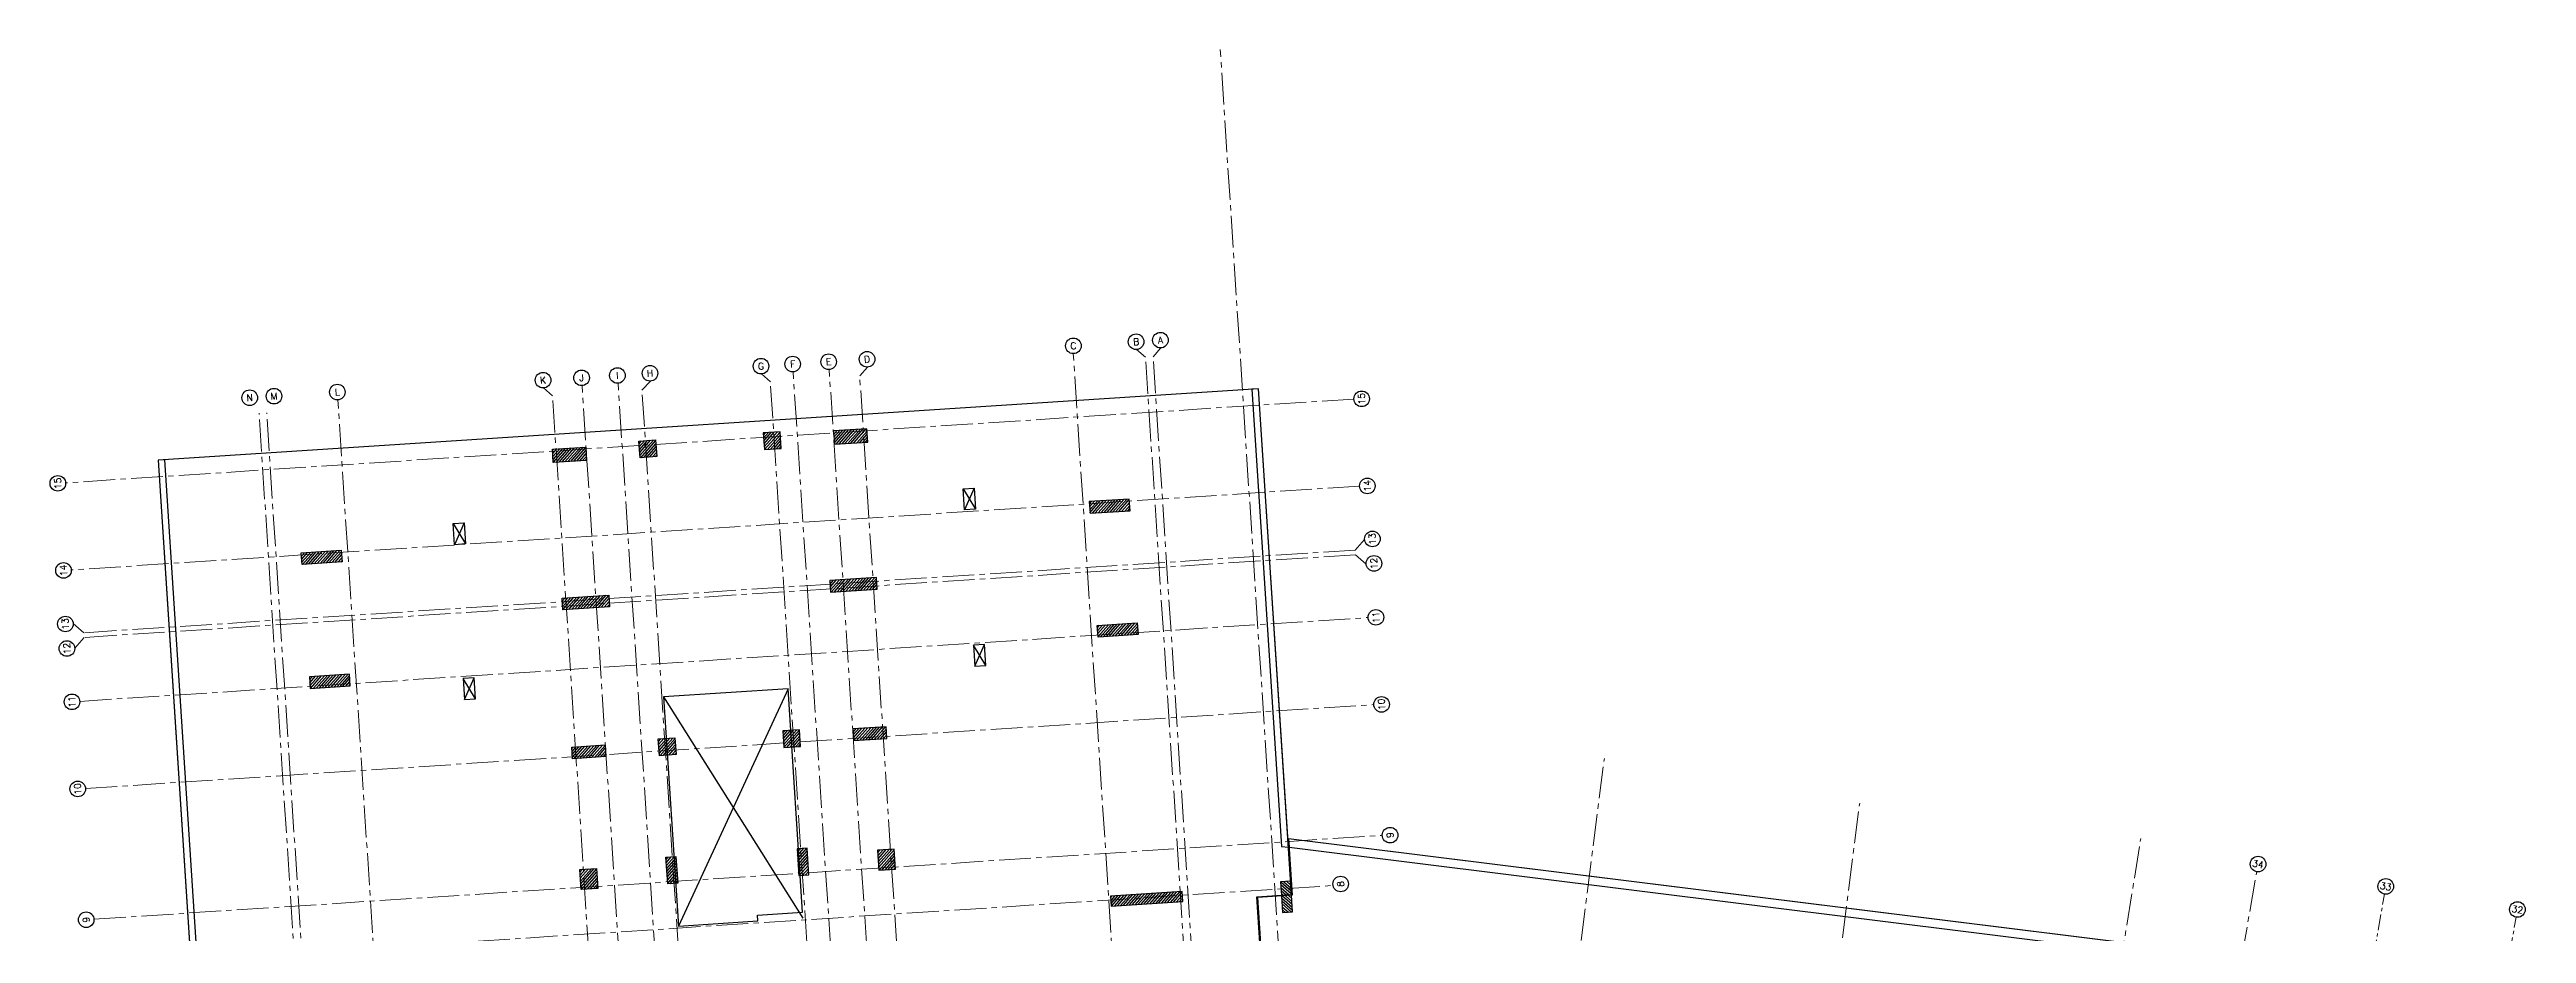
# Model space of a CAD drawing. Header units: metres. Extents: x -9 to 189, y -34 to 47.
# Drawn here: x -8.6 to 65.5, y 20.9 to 47.3 of the extents above; entities that cross this region are included whole.
import ezdxf
from ezdxf.enums import TextEntityAlignment as Align

# ---------------------------------------------------------------- set-up
doc = ezdxf.new("R2010")
doc.units = ezdxf.units.M
doc.header["$MEASUREMENT"] = 0
doc.linetypes.add('CENTER2', pattern=[28.575, 19.05, -3.175, 3.175, -3.175])
doc.linetypes.add('CENTERX2', pattern=[101.6, 63.5, -12.7, 12.7, -12.7])
for name, color, linetype in [('Column', 4, 'Continuous'), ('Opening', 1, 'Continuous'), ('S-COLS-GRID', 1, 'CENTER2'), ('S-COLS-HATH', 8, 'Continuous'), ('S-GRID-CIRC', 3, 'Continuous'), ('S-GRID-CIRC-TEXT', 3, 'Continuous'), ('S-GRID-DIMS', 2, 'Continuous'), ('S-OPIN-VOID', 2, 'CENTER2'), ('ShearWall', 6, 'Continuous'), ('Slab', 5, 'Continuous'), ('Wall', 10, 'Continuous')]:
    doc.layers.add(name, color=color, linetype=linetype)
doc.styles.add('S-ROMANS', font='romans.shx', dxfattribs={"width": 0.75})
pattern_1 = [(48.720628, (-0.58339, 396.553495), (-0.046968857, 0.041233197), [])]

# ---------------------------------------------------------------- blocks, each defined once
blk = doc.blocks.new('S-GRID-CIRC')
at = {"layer": 'S-GRID-CIRC'}
blk.add_circle((0, 0), 0.35, dxfattribs=at)
at = {"layer": 'S-GRID-CIRC-TEXT', "color": 3, "style": 'S-ROMANS', "flags": 8}
blk.add_attdef('GRID-CIRC', text='', height=0.3, dxfattribs=at).set_placement((0, 0), align=Align.MIDDLE)

msp = doc.modelspace()

# ---------------------------------------------------------------- hatches: boundary and pattern name
at = {"layer": 'S-COLS-HATH', "ltscale": 20}
h = msp.add_hatch(dxfattribs=at)
h.set_pattern_fill('ANSI31', color=256, scale=0.5, angle=363.72063, style=0)
h.set_pattern_definition(pattern_1)
h.paths.add_polyline_path([(9.03, 35.123), (8.997, 35.622), (9.496, 35.655), (9.529, 35.156)])
h = msp.add_hatch(dxfattribs=at)
h.set_pattern_fill('ANSI31', color=256, scale=0.5, angle=363.72063, style=0)
h.set_pattern_definition(pattern_1)
h.paths.add_polyline_path([(13.251, 35.398), (13.219, 35.897), (12.72, 35.864), (12.752, 35.366)])
h = msp.add_hatch(dxfattribs=at)
h.set_pattern_fill('ANSI31', color=256, scale=0.5, angle=363.72063, style=0)
h.set_pattern_definition(pattern_1)
h.paths.add_polyline_path([(15.844, 35.592), (15.818, 35.991), (14.82, 35.926), (14.846, 35.527)])
h = msp.add_hatch(dxfattribs=at)
h.set_pattern_fill('ANSI31', color=256, scale=0.5, angle=363.72063, style=0)
h.set_pattern_definition(pattern_1)
h.paths.add_polyline_path([(6.434, 34.98), (6.408, 35.379), (7.406, 35.444), (7.432, 35.045)])
h = msp.add_hatch(dxfattribs=at)
h.set_pattern_fill('ANSI31', color=256, scale=0.5, angle=363.72063, style=0)
h.set_pattern_definition(pattern_1)
h.paths.add_polyline_path([(22.496, 33.461), (23.694, 33.538), (23.671, 33.888), (22.473, 33.81)])
h = msp.add_hatch(dxfattribs=at)
h.set_pattern_fill('ANSI31', color=256, scale=0.5, angle=363.72063, style=0)
h.set_pattern_definition(pattern_1)
h.paths.add_polyline_path([(0.113, 32.005), (-1.084, 31.927), (-1.107, 32.276), (0.091, 32.354)])
h = msp.add_hatch(dxfattribs=at)
h.set_pattern_fill('ANSI31', color=256, scale=0.5, angle=363.72063, style=0)
h.set_pattern_definition(pattern_1)
h.paths.add_polyline_path([(16.107, 31.539), (14.71, 31.448), (14.733, 31.098), (16.13, 31.189)])
h = msp.add_hatch(dxfattribs=at)
h.set_pattern_fill('ANSI31', color=256, scale=0.5, angle=363.72063, style=0)
h.set_pattern_definition(pattern_1)
h.paths.add_polyline_path([(6.697, 30.927), (8.094, 31.017), (8.117, 30.668), (6.72, 30.577)])
h = msp.add_hatch(dxfattribs=at)
h.set_pattern_fill('ANSI31', color=256, scale=0.5, angle=363.72063, style=0)
h.set_pattern_definition(pattern_1)
h.paths.add_polyline_path([(22.714, 30.107), (23.912, 30.185), (23.934, 29.836), (22.737, 29.758)])
h = msp.add_hatch(dxfattribs=at)
h.set_pattern_fill('ANSI31', color=256, scale=0.5, angle=363.72063, style=0)
h.set_pattern_definition(pattern_1)
h.paths.add_polyline_path([(0.331, 28.652), (-0.866, 28.574), (-0.843, 28.224), (0.354, 28.302)])
h = msp.add_hatch(dxfattribs=at)
h.set_pattern_fill('ANSI31', color=256, scale=0.5, angle=363.72063, style=0)
h.set_pattern_definition(pattern_1)
h.paths.add_polyline_path([(9.609, 26.212), (9.577, 26.711), (10.076, 26.743), (10.108, 26.244)])
h = msp.add_hatch(dxfattribs=at)
h.set_pattern_fill('ANSI31', color=256, scale=0.5, angle=363.72063, style=0)
h.set_pattern_definition(pattern_1)
h.paths.add_polyline_path([(13.83, 26.486), (13.798, 26.985), (13.299, 26.953), (13.332, 26.454)])
h = msp.add_hatch(dxfattribs=at)
h.set_pattern_fill('ANSI31', color=256, scale=0.5, angle=363.72063, style=0)
h.set_pattern_definition(pattern_1)
h.paths.add_polyline_path([(16.42, 26.73), (16.397, 27.079), (15.4, 27.014), (15.422, 26.665)])
h = msp.add_hatch(dxfattribs=at)
h.set_pattern_fill('ANSI31', color=256, scale=0.5, angle=363.72063, style=0)
h.set_pattern_definition(pattern_1)
h.paths.add_polyline_path([(7.01, 26.118), (6.987, 26.467), (7.985, 26.532), (8.008, 26.183)])
h = msp.add_hatch(dxfattribs=at)
h.set_pattern_fill('ANSI31', color=256, scale=0.5, angle=363.72063, style=0)
h.set_pattern_definition(pattern_1)
h.paths.add_polyline_path([(9.859, 22.377), (9.807, 23.175), (10.106, 23.194), (10.158, 22.396)])
h = msp.add_hatch(dxfattribs=at)
h.set_pattern_fill('ANSI31', color=256, scale=0.5, angle=363.72063, style=0)
h.set_pattern_definition(pattern_1)
h.paths.add_polyline_path([(14.08, 22.651), (14.028, 23.449), (13.729, 23.43), (13.78, 22.632)])
h = msp.add_hatch(dxfattribs=at)
h.set_pattern_fill('ANSI31', color=256, scale=0.5, angle=363.72063, style=0)
h.set_pattern_definition(pattern_1)
h.paths.add_polyline_path([(16.674, 22.82), (16.635, 23.419), (16.136, 23.386), (16.175, 22.788)])
h = msp.add_hatch(dxfattribs=at)
h.set_pattern_fill('ANSI31', color=256, scale=0.5, angle=363.72063, style=0)
h.set_pattern_definition(pattern_1)
h.paths.add_polyline_path([(7.264, 22.208), (7.225, 22.807), (7.724, 22.839), (7.763, 22.241)])
h = msp.add_hatch(dxfattribs=at)
h.set_pattern_fill('ANSI31', color=256, scale=0.5, angle=-446.2795, style=0)
h.set_pattern_definition([(318.720497821, (-630536.107093, -849354.58068), (0.0412333036018, 0.046968762748), [])])
h.paths.add_polyline_path([(28.525, 22.056), (28.499, 22.455), (28.2, 22.436), (28.226, 22.037)])
h = msp.add_hatch(dxfattribs=at)
h.set_pattern_fill('ANSI31', color=256, scale=0.5, angle=-446.2795, style=0)
h.set_pattern_definition([(318.720497821, (-630536.107093, -849354.58068), (0.0412333036018, 0.046968762748), [])])
h.paths.add_polyline_path([(28.525, 22.056), (28.499, 22.455), (28.2, 22.436), (28.226, 22.037)])
h = msp.add_hatch(dxfattribs=at)
h.set_pattern_fill('ANSI31', color=256, scale=0.5, angle=-446.2795, style=0)
h.set_pattern_definition([(318.720498, (-440.42079, -225.96544), (0.0412333036, 0.046968763), [])])
h.paths.add_polyline_path([(1.959, -0.255), (2.457, -0.222), (2.438, 0.077), (1.939, 0.045)])
h.paths.add_polyline_path([(2.503, -6.179), (2.535, -6.678), (2.835, -6.659), (2.802, -6.16)])
h.paths.add_polyline_path([(7.071, -6.383), (7.57, -6.351), (7.55, -6.051), (7.051, -6.084)])
h.paths.add_polyline_path([(20.342, -5.52), (20.841, -5.488), (20.822, -5.188), (20.323, -5.221)])
h.paths.add_polyline_path([(34.236, -4.958), (34.162, -5.553), (33.666, -5.491), (33.74, -4.896)])
h.paths.add_polyline_path([(29.952, -5.046), (29.919, -4.547), (29.62, -4.566), (29.652, -5.065)])
h.paths.add_polyline_path([(29.504, 1.84), (29.471, 2.339), (29.172, 2.32), (29.204, 1.821)])
h.paths.add_polyline_path([(29.629, 6.616), (29.597, 7.115), (29.298, 7.097), (29.329, 6.598)])
h.paths.add_polyline_path([(30.491, 11.495), (30.417, 10.899), (29.921, 10.961), (29.995, 11.557)])
h.paths.add_polyline_path([(35.092, 2.341), (35.018, 1.745), (34.522, 1.807), (34.596, 2.403)])
h.paths.add_polyline_path([(35.617, 6.558), (35.543, 5.962), (35.047, 6.024), (35.121, 6.62)])
h.paths.add_polyline_path([(28.559, 21.537), (28.527, 22.036), (28.227, 22.017), (28.26, 21.518)])
h.paths.add_polyline_path([(28.848, 18.63), (28.893, 17.932), (28.394, 17.899), (28.349, 18.598)])
h.paths.add_polyline_path([(36.222, 10.866), (36.148, 10.271), (35.652, 10.332), (35.726, 10.928)])
h.paths.add_polyline_path([(37.069, 18.224), (36.995, 17.629), (36.499, 17.691), (36.573, 18.286)])
h.paths.add_polyline_path([(44.851, 17.3), (44.764, 16.605), (44.268, 16.667), (44.355, 17.362)])
h.paths.add_polyline_path([(52.794, 15.47), (52.88, 15.962), (52.585, 16.014), (52.499, 15.522)])
h.paths.add_polyline_path([(55.48, 15.223), (55.776, 15.171), (55.707, 14.777), (55.411, 14.828)])
h.paths.add_polyline_path([(55.48, 15.223), (55.411, 14.829), (55.707, 14.777), (55.776, 15.171)])
h.paths.add_polyline_path([(43.901, 9.96), (43.814, 9.266), (43.318, 9.328), (43.405, 10.022)])
h.paths.add_polyline_path([(42.822, 1.429), (42.736, 0.734), (42.24, 0.796), (42.326, 1.49)])
h.paths.add_polyline_path([(43.363, 5.644), (43.277, 4.949), (42.781, 5.011), (42.867, 5.706)])
h.paths.add_polyline_path([(41.824, -5.904), (41.75, -6.499), (41.254, -6.437), (41.328, -5.842)])
h.paths.add_polyline_path([(49.078, -7.53), (49.165, -7.038), (48.869, -6.986), (48.783, -7.479)])
h.paths.add_polyline_path([(51.142, 4.617), (51.03, 3.926), (50.537, 4.005), (50.648, 4.696)])
h.paths.add_polyline_path([(51.824, 8.857), (51.713, 8.165), (51.219, 8.245), (51.33, 8.936)])
h.paths.add_polyline_path([(50.458, 0.37), (50.347, -0.322), (49.853, -0.242), (49.965, 0.449)])
h = msp.add_hatch(dxfattribs=at)
h.set_pattern_fill('ANSI31', color=256, scale=0.5, angle=363.72063, style=0)
h.set_pattern_definition(pattern_1)
h.paths.add_polyline_path([(23.111, 22.006), (23.13, 21.706), (25.276, 21.846), (25.256, 22.145)])

# ---------------------------------------------------------------- linework, layer by layer
at = {"layer": 'Column', "linetype": 'Continuous'}
for points in [[(9.03, 35.123), (8.997, 35.622), (9.496, 35.655), (9.529, 35.156)], [(13.251, 35.398), (13.219, 35.897), (12.72, 35.864), (12.752, 35.366)], [(15.844, 35.592), (15.818, 35.991), (14.82, 35.926), (14.846, 35.527)], [(6.434, 34.98), (6.408, 35.379), (7.406, 35.444), (7.432, 35.045)], [(22.496, 33.461), (23.694, 33.538), (23.671, 33.888), (22.473, 33.81)], [(0.113, 32.005), (-1.084, 31.927), (-1.107, 32.276), (0.091, 32.354)], [(16.107, 31.539), (14.71, 31.448), (14.733, 31.098), (16.13, 31.189)], [(6.697, 30.927), (8.094, 31.017), (8.117, 30.668), (6.72, 30.577)], [(22.714, 30.107), (23.912, 30.185), (23.934, 29.836), (22.737, 29.758)], [(0.331, 28.652), (-0.866, 28.574), (-0.843, 28.224), (0.354, 28.302)], [(9.609, 26.212), (9.577, 26.711), (10.076, 26.743), (10.108, 26.244)], [(13.83, 26.486), (13.798, 26.985), (13.299, 26.953), (13.332, 26.454)], [(16.42, 26.73), (16.397, 27.079), (15.4, 27.014), (15.422, 26.665)], [(7.01, 26.118), (6.987, 26.467), (7.985, 26.532), (8.008, 26.183)], [(9.859, 22.377), (9.807, 23.175), (10.106, 23.194), (10.158, 22.396)], [(14.08, 22.651), (14.028, 23.449), (13.729, 23.43), (13.78, 22.632)], [(16.674, 22.82), (16.635, 23.419), (16.136, 23.386), (16.175, 22.788)], [(7.264, 22.208), (7.225, 22.807), (7.724, 22.839), (7.763, 22.241)]]:
    msp.add_lwpolyline(points, close=True, dxfattribs=at)
at = {"layer": 'Column'}
msp.add_lwpolyline([(28.525, 22.056), (28.499, 22.455), (28.2, 22.436), (28.226, 22.037)], close=True, dxfattribs=at)
msp.add_lwpolyline([(28.525, 22.056), (28.499, 22.455), (28.2, 22.436), (28.226, 22.037)], close=True, dxfattribs=at)
at = {"layer": 'Column', "elevation": 0}
msp.add_lwpolyline([(28.559, 21.537), (28.527, 22.036), (28.227, 22.017), (28.26, 21.518)], close=True, dxfattribs=at)
at = {"layer": 'Opening'}
for points in [[(18.702, 34.194), (19.031, 34.216), (19.072, 33.587), (18.743, 33.566)], [(3.437, 33.152), (3.767, 33.173), (3.808, 32.544), (3.478, 32.523)], [(19.047, 28.885), (19.376, 28.907), (19.336, 29.536), (19.006, 29.514)], [(3.779, 27.893), (4.109, 27.914), (4.068, 28.543), (3.738, 28.521)], [(10.183, 21.114), (12.558, 21.268), (12.547, 21.438), (13.894, 21.531), (13.46, 28.211), (9.737, 27.969)]]:
    msp.add_lwpolyline(points, close=True, dxfattribs=at)
at = {"layer": 'S-COLS-GRID', "lineweight": 0, "ltscale": 0.05}
for p, q in [((30.303, -12.765), (26.395, 47.333)), ((15.605, 37.57), (15.84, 37.837)), ((25.346, -13.295), (21.995, 38.237)), ((24.157, 38.127), (23.891, 38.36)), ((27.472, -12.861), (24.157, 38.127)), ((24.386, 38.142), (24.62, 38.408)), ((27.702, -12.846), (24.386, 38.142)), ((6.414, 36.973), (6.143, 37.211)), ((10.647, -14.251), (7.296, 37.281)), ((11.725, -14.181), (8.374, 37.351)), ((9.089, 37.147), (9.348, 37.417)), ((12.405, -13.847), (9.089, 37.147)), ((12.93, 37.397), (12.665, 37.63)), ((16.246, -13.591), (12.93, 37.397)), ((16.964, -13.84), (13.613, 37.692)), ((18.042, -13.77), (14.691, 37.762)), ((18.94, -13.712), (15.605, 37.57)), ((30.393, 36.88), (-8.16, 34.373)), ((0.949, -14.588), (-2.37, 36.452)), ((1.178, -14.57), (-2.141, 36.466)), ((3.343, -14.726), (-0.012, 36.855)), ((9.73, -14.018), (6.414, 36.973)), ((30.562, 34.275), (-7.99, 31.768)), ((30.436, 32.363), (30.714, 32.68)), ((30.436, 32.363), (-7.618, 29.889)), ((30.445, 32.224), (-7.608, 29.749)), ((30.445, 32.224), (30.762, 31.945)), ((-7.618, 29.889), (-7.934, 30.166)), ((-7.608, 29.749), (-7.887, 29.432)), ((-7.735, 27.837), (30.818, 30.344)), ((-7.565, 25.232), (30.987, 27.739)), ((33.037, -11.912), (37.888, 26.129)), ((40.679, -13.251), (45.53, 24.791)), ((-7.311, 21.321), (31.242, 23.828)), ((47.846, -14.125), (53.941, 23.737)), ((-7.22, 19.923), (29.768, 22.329)), ((50.807, -15.039), (57.41, 22.738))]:
    msp.add_line(p, q, dxfattribs=at)
at = {"layer": 'S-COLS-GRID', "lineweight": 0, "ltscale": 0.025}
for p, q in [((54.629, -15.707), (61.233, 22.07)), ((58.57, -16.396), (65.173, 21.381))]:
    msp.add_line(p, q, dxfattribs=at)
at = {"layer": 'S-OPIN-VOID'}
for p, q in [((18.702, 34.194), (19.072, 33.587)), ((19.031, 34.216), (18.743, 33.566)), ((3.437, 33.152), (3.808, 32.544)), ((3.767, 33.173), (3.478, 32.523)), ((19.376, 28.907), (19.006, 29.514)), ((19.047, 28.885), (19.336, 29.536)), ((4.109, 27.914), (3.738, 28.521)), ((3.779, 27.893), (4.068, 28.543)), ((13.459, 28.211), (10.183, 21.114)), ((9.737, 27.969), (13.905, 21.356))]:
    msp.add_line(p, q, dxfattribs=at)
at = {"layer": 'ShearWall'}
msp.add_lwpolyline([(23.111, 22.006), (23.13, 21.706), (25.276, 21.846), (25.256, 22.145)], close=True, dxfattribs=at)
at = {"layer": 'Slab', "elevation": 0}
msp.add_lwpolyline([(-3.093, -0.263), (28.436, 1.77), (27.899, 10.04), (28.267, 10.064), (27.491, 21.989), (28.525, 22.056), (27.541, 37.187), (-5.389, 35.046)], close=True, dxfattribs=at)
msp.add_lwpolyline([(56.097, 20.283), (28.437, 23.726), (28.547, 22.037), (27.512, 21.97), (28.288, 10.045)], dxfattribs=at)
at = {"layer": 'Wall', "elevation": 0}
for points in [[(27.869, 32.151), (27.541, 37.187), (27.343, 37.174), (27.669, 32.138), (28.231, 23.5), (28.433, 23.475)], [(-5.389, 35.046), (-5.06, 29.978), (-3.093, -0.263), (-2.893, -0.25), (-4.86, 29.991), (-5.19, 35.059)]]:
    msp.add_lwpolyline(points, close=True, dxfattribs=at)
at = {"layer": 'Wall', "linetype": 'CENTERX2', "elevation": 0}
msp.add_lwpolyline([(28.437, 23.726), (28.453, 23.472), (56.066, 20.035), (56.716, 19.922), (56.75, 20.169), (56.103, 20.282), (28.437, 23.726)], dxfattribs=at)

# ---------------------------------------------------------------- block references
at = {"layer": 'S-GRID-CIRC', "extrusion": (-6.58997e-05, -4.53883e-05, 1)}
ref = msp.add_blockref('S-GRID-CIRC', (21.998, 38.471, -0.003), dxfattribs=dict(at, xscale=0.6670000000000005, yscale=0.6670000000000005, zscale=0.6670000000000005, rotation=3.720628203573317))
ref.add_attrib('GRID-CIRC', 'C', dxfattribs={"layer": 'S-GRID-CIRC-TEXT', "color": 3, "extrusion": (-6.58997e-05, -4.53883e-05, 1), "height": 0.2, "rotation": 3.72063, "style": 'S-ROMANS'}).set_placement((21.998, 38.471, -0.003), align=Align.MIDDLE)
ref = msp.add_blockref('S-GRID-CIRC', (23.876, 38.593, -0.003), dxfattribs=dict(at, xscale=0.6670000000000005, yscale=0.6670000000000005, zscale=0.6670000000000005, rotation=3.720628203573317))
ref.add_attrib('GRID-CIRC', 'B', dxfattribs={"layer": 'S-GRID-CIRC-TEXT', "color": 3, "extrusion": (-6.58997e-05, -4.53883e-05, 1), "height": 0.2, "rotation": 3.72063, "style": 'S-ROMANS'}).set_placement((23.876, 38.593, -0.003), align=Align.MIDDLE)
ref = msp.add_blockref('S-GRID-CIRC', (24.604, 38.641, -0.003), dxfattribs=dict(at, xscale=0.6670000000000005, yscale=0.6670000000000005, zscale=0.6670000000000005, rotation=3.720628203573317))
ref.add_attrib('GRID-CIRC', 'A', dxfattribs={"layer": 'S-GRID-CIRC-TEXT', "color": 3, "extrusion": (-6.58997e-05, -4.53883e-05, 1), "height": 0.2, "rotation": 3.72063, "style": 'S-ROMANS'}).set_placement((24.604, 38.641, -0.003), align=Align.MIDDLE)
ref = msp.add_blockref('S-GRID-CIRC', (8.354, 37.584, -0.002), dxfattribs=dict(at, xscale=0.6670000000000005, yscale=0.6670000000000005, zscale=0.6670000000000005, rotation=3.720628203573317))
ref.add_attrib('GRID-CIRC', 'I', dxfattribs={"layer": 'S-GRID-CIRC-TEXT', "color": 3, "extrusion": (-6.58997e-05, -4.53883e-05, 1), "height": 0.2, "rotation": 3.72063, "style": 'S-ROMANS'}).set_placement((8.354, 37.584, -0.002), align=Align.MIDDLE)
ref = msp.add_blockref('S-GRID-CIRC', (9.328, 37.65, -0.002), dxfattribs=dict(at, xscale=0.6670000000000005, yscale=0.6670000000000005, zscale=0.6670000000000005, rotation=3.720628203573317))
ref.add_attrib('GRID-CIRC', 'H', dxfattribs={"layer": 'S-GRID-CIRC-TEXT', "color": 3, "extrusion": (-6.58997e-05, -4.53883e-05, 1), "height": 0.2, "rotation": 3.72063, "style": 'S-ROMANS'}).set_placement((9.328, 37.65, -0.002), align=Align.MIDDLE)
ref = msp.add_blockref('S-GRID-CIRC', (12.65, 37.863, -0.003), dxfattribs=dict(at, xscale=0.6670000000000005, yscale=0.6670000000000005, zscale=0.6670000000000005, rotation=3.720628203573317))
ref.add_attrib('GRID-CIRC', 'G', dxfattribs={"layer": 'S-GRID-CIRC-TEXT', "color": 3, "extrusion": (-6.58997e-05, -4.53883e-05, 1), "height": 0.2, "rotation": 3.72063, "style": 'S-ROMANS'}).set_placement((12.65, 37.863, -0.003), align=Align.MIDDLE)
ref = msp.add_blockref('S-GRID-CIRC', (13.598, 37.925, -0.003), dxfattribs=dict(at, xscale=0.6670000000000005, yscale=0.6670000000000005, zscale=0.6670000000000005, rotation=3.720628203573317))
ref.add_attrib('GRID-CIRC', 'F', dxfattribs={"layer": 'S-GRID-CIRC-TEXT', "color": 3, "extrusion": (-6.58997e-05, -4.53883e-05, 1), "height": 0.2, "rotation": 3.72063, "style": 'S-ROMANS'}).set_placement((13.598, 37.925, -0.003), align=Align.MIDDLE)
ref = msp.add_blockref('S-GRID-CIRC', (14.675, 37.995, -0.003), dxfattribs=dict(at, xscale=0.6670000000000005, yscale=0.6670000000000005, zscale=0.6670000000000005, rotation=3.720628203573317))
ref.add_attrib('GRID-CIRC', 'E', dxfattribs={"layer": 'S-GRID-CIRC-TEXT', "color": 3, "extrusion": (-6.58997e-05, -4.53883e-05, 1), "height": 0.2, "rotation": 3.72063, "style": 'S-ROMANS'}).set_placement((14.675, 37.995, -0.003), align=Align.MIDDLE)
ref = msp.add_blockref('S-GRID-CIRC', (15.824, 38.07, -0.003), dxfattribs=dict(at, xscale=0.6670000000000005, yscale=0.6670000000000005, zscale=0.6670000000000005, rotation=3.720628203573317))
ref.add_attrib('GRID-CIRC', 'D', dxfattribs={"layer": 'S-GRID-CIRC-TEXT', "color": 3, "extrusion": (-6.58997e-05, -4.53883e-05, 1), "height": 0.2, "rotation": 3.72063, "style": 'S-ROMANS'}).set_placement((15.824, 38.07, -0.003), align=Align.MIDDLE)
ref = msp.add_blockref('S-GRID-CIRC', (-2.651, 36.918, -0.002), dxfattribs=dict(at, xscale=0.6670000000000005, yscale=0.6670000000000005, zscale=0.6670000000000005, rotation=3.720628203573317))
ref.add_attrib('GRID-CIRC', 'N', dxfattribs={"layer": 'S-GRID-CIRC-TEXT', "color": 3, "extrusion": (-6.58997e-05, -4.53883e-05, 1), "height": 0.2, "rotation": 3.72063, "style": 'S-ROMANS'}).set_placement((-2.651, 36.918, -0.002), align=Align.MIDDLE)
ref = msp.add_blockref('S-GRID-CIRC', (-1.923, 36.965, -0.002), dxfattribs=dict(at, xscale=0.6670000000000005, yscale=0.6670000000000005, zscale=0.6670000000000005, rotation=3.720628203573317))
ref.add_attrib('GRID-CIRC', 'M', dxfattribs={"layer": 'S-GRID-CIRC-TEXT', "color": 3, "extrusion": (-6.58997e-05, -4.53883e-05, 1), "height": 0.2, "rotation": 3.72063, "style": 'S-ROMANS'}).set_placement((-1.923, 36.965, -0.002), align=Align.MIDDLE)
ref = msp.add_blockref('S-GRID-CIRC', (-0.028, 37.088, -0.002), dxfattribs=dict(at, xscale=0.6670000000000005, yscale=0.6670000000000005, zscale=0.6670000000000005, rotation=3.720628203573317))
ref.add_attrib('GRID-CIRC', 'L', dxfattribs={"layer": 'S-GRID-CIRC-TEXT', "color": 3, "extrusion": (-6.58997e-05, -4.53883e-05, 1), "height": 0.2, "rotation": 3.72063, "style": 'S-ROMANS'}).set_placement((-0.028, 37.088, -0.002), align=Align.MIDDLE)
ref = msp.add_blockref('S-GRID-CIRC', (6.128, 37.444, -0.002), dxfattribs=dict(at, xscale=0.6670000000000005, yscale=0.6670000000000005, zscale=0.6670000000000005, rotation=3.720628203573317))
ref.add_attrib('GRID-CIRC', 'K', dxfattribs={"layer": 'S-GRID-CIRC-TEXT', "color": 3, "extrusion": (-6.58997e-05, -4.53883e-05, 1), "height": 0.2, "rotation": 3.72063, "style": 'S-ROMANS'}).set_placement((6.128, 37.444, -0.002), align=Align.MIDDLE)
ref = msp.add_blockref('S-GRID-CIRC', (7.281, 37.514, -0.002), dxfattribs=dict(at, xscale=0.6670000000000005, yscale=0.6670000000000005, zscale=0.6670000000000005, rotation=3.720628203573317))
ref.add_attrib('GRID-CIRC', 'J', dxfattribs={"layer": 'S-GRID-CIRC-TEXT', "color": 3, "extrusion": (-6.58997e-05, -4.53883e-05, 1), "height": 0.2, "rotation": 3.72063, "style": 'S-ROMANS'}).set_placement((7.281, 37.514, -0.002), align=Align.MIDDLE)
at = {"layer": 'S-GRID-CIRC', "extrusion": (4.60555e-06, 2.5355e-07, 1)}
ref = msp.add_blockref('S-GRID-CIRC', (57.451, 22.968, 0), dxfattribs=dict(at, xscale=0.6670000000000025, yscale=0.6670000000000025, zscale=0.6670000000000025, rotation=350.0850132742568))
ref.add_attrib('GRID-CIRC', '34', dxfattribs={"layer": 'S-GRID-CIRC-TEXT', "color": 3, "extrusion": (4.60555e-06, 2.5355e-07, 1), "height": 0.2001, "rotation": 350.08501, "style": 'S-ROMANS'}).set_placement((57.451, 22.968, 0), align=Align.MIDDLE)
ref = msp.add_blockref('S-GRID-CIRC', (61.273, 22.3, 0), dxfattribs=dict(at, xscale=0.6670000000000025, yscale=0.6670000000000025, zscale=0.6670000000000025, rotation=350.0850132742568))
ref.add_attrib('GRID-CIRC', '33', dxfattribs={"layer": 'S-GRID-CIRC-TEXT', "color": 3, "extrusion": (4.60555e-06, 2.5355e-07, 1), "height": 0.2001, "rotation": 350.08501, "style": 'S-ROMANS'}).set_placement((61.273, 22.3, 0), align=Align.MIDDLE)
ref = msp.add_blockref('S-GRID-CIRC', (65.213, 21.611, 0), dxfattribs=dict(at, xscale=0.6670000000000025, yscale=0.6670000000000025, zscale=0.6670000000000025, rotation=350.0850132742568))
ref.add_attrib('GRID-CIRC', '32', dxfattribs={"layer": 'S-GRID-CIRC-TEXT', "color": 3, "extrusion": (4.60555e-06, 2.5355e-07, 1), "height": 0.2001, "rotation": 350.08501, "style": 'S-ROMANS'}).set_placement((65.213, 21.611, 0), align=Align.MIDDLE)
at = {"layer": 'S-GRID-DIMS', "ltscale": 20}
ref = msp.add_blockref('S-GRID-CIRC', (30.626, 36.886), dxfattribs=dict(at, xscale=0.6670000000000001, yscale=0.6670000000000001, zscale=0.6670000000000001, rotation=93.72062819754693))
ref.add_attrib('GRID-CIRC', '15', dxfattribs={"layer": 'S-GRID-CIRC-TEXT', "color": 3, "height": 0.2001, "rotation": 93.72063, "style": 'S-ROMANS'}).set_placement((30.626, 36.886), align=Align.MIDDLE)
ref = msp.add_blockref('S-GRID-CIRC', (-8.393, 34.358), dxfattribs=dict(at, xscale=0.6670000000000001, yscale=0.6670000000000001, zscale=0.6670000000000001, rotation=93.72062819754693))
ref.add_attrib('GRID-CIRC', '15', dxfattribs={"layer": 'S-GRID-CIRC-TEXT', "color": 3, "height": 0.2001, "rotation": 93.72063, "style": 'S-ROMANS'}).set_placement((-8.393, 34.358), align=Align.MIDDLE)
ref = msp.add_blockref('S-GRID-CIRC', (30.796, 34.282), dxfattribs=dict(at, xscale=0.6670000000000001, yscale=0.6670000000000001, zscale=0.6670000000000001, rotation=93.72062819754693))
ref.add_attrib('GRID-CIRC', '14', dxfattribs={"layer": 'S-GRID-CIRC-TEXT', "color": 3, "height": 0.2001, "rotation": 93.72063, "style": 'S-ROMANS'}).set_placement((30.796, 34.282), align=Align.MIDDLE)
ref = msp.add_blockref('S-GRID-CIRC', (30.947, 32.695), dxfattribs=dict(at, xscale=0.6670000000000001, yscale=0.6670000000000001, zscale=0.6670000000000001, rotation=93.72062819754693))
ref.add_attrib('GRID-CIRC', '13', dxfattribs={"layer": 'S-GRID-CIRC-TEXT', "color": 3, "height": 0.2001, "rotation": 93.72063, "style": 'S-ROMANS'}).set_placement((30.947, 32.695), align=Align.MIDDLE)
ref = msp.add_blockref('S-GRID-CIRC', (-8.223, 31.753), dxfattribs=dict(at, xscale=0.6670000000000001, yscale=0.6670000000000001, zscale=0.6670000000000001, rotation=93.72062819754693))
ref.add_attrib('GRID-CIRC', '14', dxfattribs={"layer": 'S-GRID-CIRC-TEXT', "color": 3, "height": 0.2001, "rotation": 93.72063, "style": 'S-ROMANS'}).set_placement((-8.223, 31.753), align=Align.MIDDLE)
ref = msp.add_blockref('S-GRID-CIRC', (30.994, 31.961), dxfattribs=dict(at, xscale=0.6670000000000001, yscale=0.6670000000000001, zscale=0.6670000000000001, rotation=93.72062819754693))
ref.add_attrib('GRID-CIRC', '12', dxfattribs={"layer": 'S-GRID-CIRC-TEXT', "color": 3, "height": 0.2001, "rotation": 93.72063, "style": 'S-ROMANS'}).set_placement((30.994, 31.961), align=Align.MIDDLE)
ref = msp.add_blockref('S-GRID-CIRC', (-8.167, 30.151), dxfattribs=dict(at, xscale=0.6670000000000001, yscale=0.6670000000000001, zscale=0.6670000000000001, rotation=93.72062819754693))
ref.add_attrib('GRID-CIRC', '13', dxfattribs={"layer": 'S-GRID-CIRC-TEXT', "color": 3, "height": 0.2001, "rotation": 93.72063, "style": 'S-ROMANS'}).set_placement((-8.167, 30.151), align=Align.MIDDLE)
ref = msp.add_blockref('S-GRID-CIRC', (31.051, 30.35), dxfattribs=dict(at, xscale=0.6670000000000001, yscale=0.6670000000000001, zscale=0.6670000000000001, rotation=93.72062819754693))
ref.add_attrib('GRID-CIRC', '11', dxfattribs={"layer": 'S-GRID-CIRC-TEXT', "color": 3, "height": 0.2001, "rotation": 93.72063, "style": 'S-ROMANS'}).set_placement((31.051, 30.35), align=Align.MIDDLE)
ref = msp.add_blockref('S-GRID-CIRC', (-8.12, 29.417), dxfattribs=dict(at, xscale=0.6670000000000001, yscale=0.6670000000000001, zscale=0.6670000000000001, rotation=93.72062819754693))
ref.add_attrib('GRID-CIRC', '12', dxfattribs={"layer": 'S-GRID-CIRC-TEXT', "color": 3, "height": 0.2001, "rotation": 93.72063, "style": 'S-ROMANS'}).set_placement((-8.12, 29.417), align=Align.MIDDLE)
ref = msp.add_blockref('S-GRID-CIRC', (-7.968, 27.822), dxfattribs=dict(at, xscale=0.6670000000000001, yscale=0.6670000000000001, zscale=0.6670000000000001, rotation=93.72062819754693))
ref.add_attrib('GRID-CIRC', '11', dxfattribs={"layer": 'S-GRID-CIRC-TEXT', "color": 3, "height": 0.2001, "rotation": 93.72063, "style": 'S-ROMANS'}).set_placement((-7.968, 27.822), align=Align.MIDDLE)
ref = msp.add_blockref('S-GRID-CIRC', (31.221, 27.746), dxfattribs=dict(at, xscale=0.6670000000000001, yscale=0.6670000000000001, zscale=0.6670000000000001, rotation=93.72062819754693))
ref.add_attrib('GRID-CIRC', '10', dxfattribs={"layer": 'S-GRID-CIRC-TEXT', "color": 3, "height": 0.2001, "rotation": 93.72063, "style": 'S-ROMANS'}).set_placement((31.221, 27.746), align=Align.MIDDLE)
ref = msp.add_blockref('S-GRID-CIRC', (-7.798, 25.217), dxfattribs=dict(at, xscale=0.6670000000000001, yscale=0.6670000000000001, zscale=0.6670000000000001, rotation=93.72062819754693))
ref.add_attrib('GRID-CIRC', '10', dxfattribs={"layer": 'S-GRID-CIRC-TEXT', "color": 3, "height": 0.2001, "rotation": 93.72063, "style": 'S-ROMANS'}).set_placement((-7.798, 25.217), align=Align.MIDDLE)
ref = msp.add_blockref('S-GRID-CIRC', (31.475, 23.834), dxfattribs=dict(at, xscale=0.6670000000000001, yscale=0.6670000000000001, zscale=0.6670000000000001, rotation=93.72062819754693))
ref.add_attrib('GRID-CIRC', '9', dxfattribs={"layer": 'S-GRID-CIRC-TEXT', "color": 3, "height": 0.2, "rotation": 93.72063, "style": 'S-ROMANS'}).set_placement((31.475, 23.834), align=Align.MIDDLE)
ref = msp.add_blockref('S-GRID-CIRC', (29.997, 22.374), dxfattribs=dict(at, xscale=0.6670000000000001, yscale=0.6670000000000001, zscale=0.6670000000000001, rotation=93.72062819754693))
ref.add_attrib('GRID-CIRC', '8', dxfattribs={"layer": 'S-GRID-CIRC-TEXT', "color": 3, "height": 0.2, "rotation": 93.72063, "style": 'S-ROMANS'}).set_placement((29.997, 22.374), align=Align.MIDDLE)
ref = msp.add_blockref('S-GRID-CIRC', (-7.544, 21.305), dxfattribs=dict(at, xscale=0.6670000000000001, yscale=0.6670000000000001, zscale=0.6670000000000001, rotation=93.72062819754693))
ref.add_attrib('GRID-CIRC', '9', dxfattribs={"layer": 'S-GRID-CIRC-TEXT', "color": 3, "height": 0.2, "rotation": 93.72063, "style": 'S-ROMANS'}).set_placement((-7.544, 21.305), align=Align.MIDDLE)

doc.saveas('drawing.dxf')
